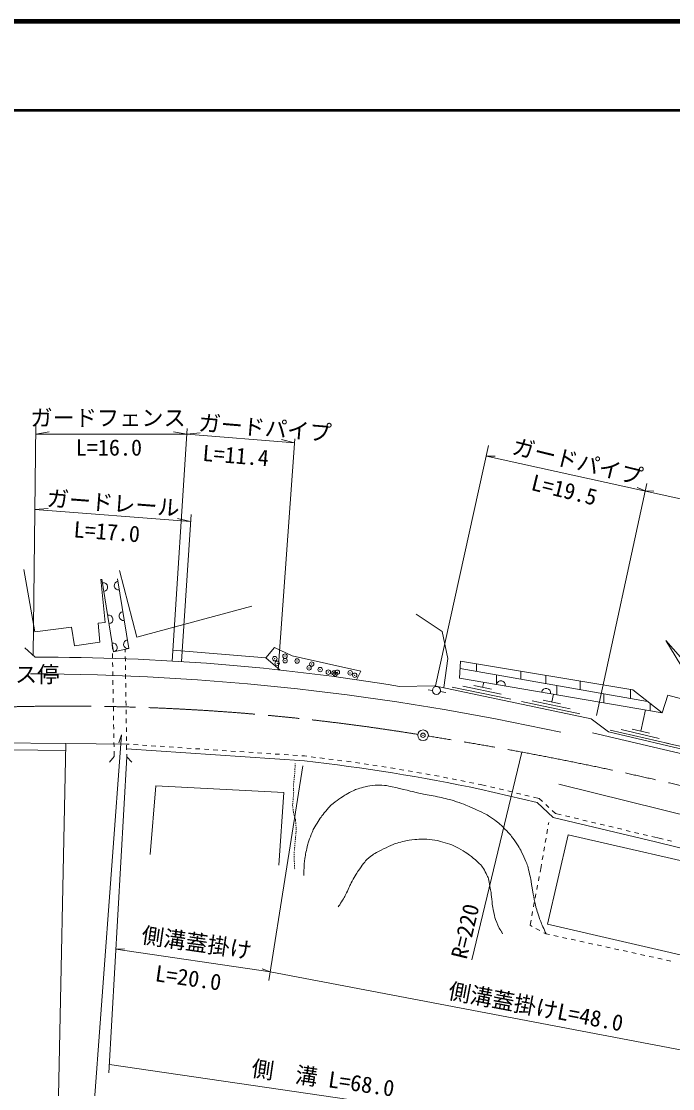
# Model space of a CAD drawing. Units: millimetres, scale not verified. Extents: x 40000 to 680000, y 20000 to 380000.
# Drawn here: x 428150 to 501562, y 259656 to 380000 of the extents above; entities that cross this region are included whole.
import ezdxf
from ezdxf.enums import TextEntityAlignment as Align

# ---------------------------------------------------------------- set-up
doc = ezdxf.new("R2010")
doc.units = ezdxf.units.MM
doc.header["$LTSCALE"] = 1000
doc.header["$PDMODE"] = 32
doc.header["$PDSIZE"] = 500
doc.linetypes.add('CHAIN', pattern=[18.5, 12, -1.5, 3.5, -1.5])
for name, color, linetype, lineweight in [('M-BGD', 7, 'Continuous', 13), ('M-BMK', 2, 'CHAIN', 13), ('M-STR-HTXT', 7, 'Continuous', 13), ('M-TTL', 2, 'Continuous', 140), ('M-TTL-LINE', 7, 'Continuous', 50), ('M-WORK', 1, 'Continuous', 13)]:
    doc.layers.add(name, color=color, linetype=linetype, lineweight=lineweight)
doc.styles.add('ＭＳ ゴシック', font='')
doc.styles.get('ＭＳ ゴシック').set_extended_font_data('MS Gothic')

msp = doc.modelspace()

# ---------------------------------------------------------------- linework, layer by layer
at = {"layer": 'M-BGD'}
msp.add_circle((473427, 299503), 600, dxfattribs=at)
msp.add_point((473427, 299503), dxfattribs=at)
at = {"layer": 'M-BMK'}
for centre, radius, start, end in [((433290, 56139), 246652, 80.7741, 103.6608), ((414546, -79417), 383467, 75.16078, 81.07776)]:
    msp.add_arc(centre, radius, start, end, dxfattribs=at)
at = {"layer": 'M-STR-HTXT'}
for p, q in [((429784, 334519), (429478, 308517)), ((431272, 333715), (429772, 333465)), ((429772, 333465), (446796, 333465)), ((445142, 307876), (446837, 334104)), ((445296, 333715), (446796, 333465)), ((448312, 333591), (446796, 333465)), ((446796, 333465), (458956, 332466)), ((458988, 332909), (457081, 306882)), ((457481, 332838), (458956, 332466)), ((480822, 332163), (474819, 305073)), ((498645, 327886), (492972, 301724)), ((498462, 327045), (497557, 327429)), ((498462, 327045), (499445, 327017)), ((431186, 325075), (429672, 324941)), ((429672, 324941), (447229, 323590)), ((445752, 323954), (447229, 323590)), ((446209, 307811), (447280, 324388)), ((432233, 253593), (433171, 298563)), ((439440, 299535), (439124, 298655)), ((440032, 297062), (438027, 261439)), ((456052, 271863), (459880, 296066)), ((456206, 272836), (455275, 273155)), ((506050, 263325), (456206, 272836)), ((438080, 262383), (503568, 252829))]:
    msp.add_line(p, q, dxfattribs=at)
for points in [[(519510, 322416), (480561, 330982), (481544, 330955)], [(439440, 299535), (435078, 240605), (466328, 240605)], [(456206, 272836), (438811, 275375), (439793, 275418)]]:
    msp.add_lwpolyline(points, dxfattribs=at)
at = {"layer": 'M-TTL'}
msp.add_line((680000, 380000), (40000, 380000), dxfattribs=at)
at = {"layer": 'M-TTL-LINE'}
msp.add_line((40000, 370000), (680000, 370000), dxfattribs=at)
at = {"layer": 'M-WORK'}
for p, q in [((428534, 309370), (429718, 308301)), ((438409, 309203), (438399, 309817)), ((438426, 308204), (438418, 308704)), ((439861, 308875), (439857, 309190)), ((439876, 307875), (439869, 308375)), ((455707, 308241), (445221, 309097)), ((438443, 307204), (438435, 307704)), ((439890, 306875), (439883, 307375)), ((498730, 303324), (477607, 307017)), ((479455, 306694), (479455, 307549)), ((438460, 306204), (438452, 306704)), ((438477, 305204), (438469, 305704)), ((439905, 305876), (439897, 306375)), ((481712, 305242), (481712, 306299)), ((484451, 305821), (484451, 306718)), ((487264, 305329), (487264, 306251)), ((438494, 304204), (438486, 304704)), ((439919, 304876), (439912, 305376)), ((474011, 304623), (474492, 304553)), ((483304, 303567), (476718, 304943)), ((482232, 304128), (477925, 305028)), ((481125, 304697), (479168, 305106)), ((480146, 304901), (480269, 305490)), ((488507, 304073), (488507, 305112)), ((491129, 304653), (491129, 305608)), ((496826, 303657), (496826, 304661)), ((438511, 303204), (438503, 303704)), ((439933, 303876), (439926, 304376)), ((439948, 302876), (439941, 303376)), ((475373, 304426), (475988, 304337)), ((491096, 301924), (484511, 303299)), ((490024, 302485), (485717, 303384)), ((488917, 303053), (486960, 303462)), ((487938, 303258), (488123, 304139)), ((493818, 303160), (493818, 304183)), ((438528, 302204), (438520, 302704)), ((439962, 301876), (439955, 302376)), ((497963, 299970), (498513, 302352)), ((499015, 302265), (499015, 303101)), ((438545, 301205), (438537, 301705)), ((439977, 300876), (439970, 301376)), ((438562, 300205), (438554, 300705)), ((438579, 299205), (438571, 299705)), ((439991, 299876), (439984, 300376)), ((492528, 299760), (513399, 294901)), ((494313, 299871), (513506, 295402)), ((501092, 298570), (494536, 300084)), ((500032, 299154), (495745, 300144)), ((498937, 299745), (496988, 300195)), ((440011, 298509), (433171, 298563)), ((438596, 298205), (438588, 298705)), ((440006, 298876), (439998, 299376)), ((440011, 298509), (440304, 298490)), ((440803, 298456), (441302, 298423)), ((507408, 297100), (500852, 298614)), ((438615, 297091), (438605, 297705)), ((440020, 297876), (440013, 298376)), ((440019, 297965), (460062, 296623)), ((440032, 297062), (440027, 297376)), ((441801, 298389), (442300, 298356)), ((442798, 298323), (443297, 298289)), ((443796, 298256), (444295, 298222)), ((444794, 298189), (445293, 298156)), ((445792, 298122), (446291, 298089)), ((446790, 298055), (447288, 298022)), ((447787, 297989), (448286, 297955)), ((448785, 297922), (449284, 297888)), ((449783, 297855), (450282, 297821)), ((450781, 297788), (451279, 297755)), ((451778, 297721), (452277, 297688)), ((452776, 297654), (453275, 297621)), ((453774, 297588), (454273, 297554)), ((454772, 297521), (455271, 297487)), ((455769, 297454), (456268, 297421)), ((456767, 297387), (457266, 297354)), ((457765, 297320), (458264, 297287)), ((458763, 297254), (459262, 297220)), ((478927, 274185), (484581, 297600)), ((438080, 296472), (438615, 297091)), ((440586, 296460), (440032, 297062)), ((459009, 296032), (459010, 296132)), ((459010, 296232), (459010, 296333)), ((459760, 297187), (460054, 297167)), ((460317, 297134), (460054, 297167)), ((461309, 297009), (460813, 297071)), ((462301, 296883), (461805, 296946)), ((463294, 296758), (462797, 296821)), ((464286, 296633), (463790, 296695)), ((465045, 296537), (464782, 296570)), ((465308, 296497), (465045, 296537)), ((466297, 296349), (465802, 296423)), ((467286, 296200), (466791, 296274)), ((468274, 296051), (467780, 296126)), ((458923, 294860), (458931, 294934)), ((458931, 294934), (458940, 295020)), ((458950, 295120), (458959, 295206)), ((458959, 295206), (458962, 295269)), ((458969, 295369), (458975, 295469)), ((458981, 295569), (458987, 295669)), ((458993, 295768), (458999, 295868)), ((459005, 295968), (459009, 296032)), ((469263, 295903), (468769, 295977)), ((470020, 295789), (469758, 295828)), ((470282, 295743), (470020, 295789)), ((471267, 295571), (470775, 295657)), ((472252, 295400), (471760, 295485)), ((473237, 295228), (472745, 295314)), ((474223, 295056), (473730, 295142)), ((474977, 294924), (474715, 294970)), ((475237, 294872), (474977, 294924)), ((458824, 293890), (458831, 293965)), ((458825, 293840), (458824, 293890)), ((458832, 293640), (458828, 293740)), ((458841, 294064), (458852, 294164)), ((458862, 294263), (458872, 294362)), ((458882, 294462), (458892, 294561)), ((458903, 294661), (458913, 294760)), ((476218, 294677), (475728, 294775)), ((477199, 294482), (476708, 294580)), ((478180, 294287), (477689, 294385)), ((479160, 294092), (478670, 294190)), ((479911, 293943), (479651, 293995)), ((480538, 293795), (479911, 293943)), ((481512, 293566), (481025, 293680)), ((570641, 273654), (488733, 293972)), ((458789, 292383), (458798, 292483)), ((458807, 292583), (458813, 292654)), ((458813, 292654), (458819, 292723)), ((458827, 292823), (458835, 292922)), ((458838, 293440), (458835, 293540)), ((458844, 293240), (458841, 293340)), ((458844, 293022), (458849, 293090)), ((458849, 293090), (458848, 293140)), ((482485, 293336), (481998, 293451)), ((483458, 293106), (482972, 293221)), ((484432, 292877), (483945, 292992)), ((485405, 292647), (484918, 292762)), ((486519, 292384), (485892, 292532)), ((458722, 291614), (458729, 291686)), ((458738, 291471), (458722, 291614)), ((458737, 291786), (458746, 291885)), ((458759, 291272), (458749, 291372)), ((458755, 291985), (458763, 292084)), ((458772, 292184), (458781, 292284)), ((486884, 292045), (486519, 292384)), ((487618, 291365), (487251, 291705)), ((458781, 291073), (458770, 291173)), ((458807, 290831), (458791, 290974)), ((458824, 290771), (458807, 290831)), ((458880, 290579), (458852, 290675)), ((458935, 290387), (458907, 290483)), ((458991, 290195), (458963, 290291)), ((459036, 290038), (459018, 290098)), ((459050, 289940), (459036, 290038)), ((488350, 290686), (487984, 291025)), ((489011, 290528), (488350, 290686)), ((489983, 290295), (489497, 290411)), ((490956, 290062), (490469, 290179)), ((459056, 289873), (459050, 289940)), ((459073, 289673), (459064, 289773)), ((459089, 289474), (459081, 289574)), ((459106, 289275), (459098, 289375)), ((459123, 289076), (459114, 289175)), ((459126, 288784), (459137, 288909)), ((459137, 288909), (459131, 288976)), ((487372, 288403), (487456, 288896)), ((487539, 289389), (487589, 289685)), ((491928, 289830), (491442, 289946)), ((492901, 289597), (492414, 289713)), ((493873, 289364), (493387, 289481)), ((494846, 289131), (494360, 289248)), ((495818, 288899), (495332, 289015)), ((459028, 287674), (459038, 287774)), ((459048, 287873), (459057, 287962)), ((459057, 287962), (459068, 288086)), ((459076, 288186), (459085, 288286)), ((459093, 288385), (459101, 288485)), ((459110, 288585), (459118, 288684)), ((487206, 287417), (487289, 287910)), ((496791, 288666), (496305, 288782)), ((497763, 288433), (497277, 288550)), ((498736, 288201), (498250, 288317)), ((499883, 287926), (499222, 288084)), ((500476, 287792), (499883, 287926)), ((501451, 287571), (500964, 287681)), ((458915, 286426), (458923, 286526)), ((458932, 286626), (458941, 286725)), ((458949, 286825), (458958, 286925)), ((458966, 287024), (458975, 287124)), ((458984, 287224), (458989, 287287)), ((458989, 287287), (458998, 287376)), ((459008, 287475), (459018, 287575)), ((487039, 286431), (487123, 286924)), ((511164, 284668), (499629, 287473)), ((458901, 286263), (458906, 286327)), ((458901, 286206), (458901, 286263)), ((458904, 286006), (458903, 286106)), ((458906, 285807), (458905, 285906)), ((458908, 285607), (458907, 285707)), ((458910, 285450), (458909, 285507)), ((458913, 285392), (458910, 285450)), ((458922, 285192), (458918, 285292)), ((486873, 285445), (486956, 285938)), ((458932, 284992), (458927, 285092)), ((458941, 284792), (458936, 284892)), ((458951, 284593), (458946, 284692)), ((458958, 284435), (458955, 284493)), ((486627, 284068), (486740, 284656)), ((486740, 284656), (486789, 284952)), ((486440, 283086), (486534, 283577)), ((486065, 281122), (486158, 281613)), ((486252, 282104), (486346, 282595)), ((485877, 280139), (485971, 280631)), ((485689, 279157), (485783, 279648)), ((485483, 278078), (485596, 278666)), ((485715, 277954), (485483, 278078)), ((486596, 277481), (486156, 277717)), ((487268, 277120), (487037, 277244)), ((487672, 277032), (487268, 277120)), ((488649, 276818), (488161, 276925)), ((489626, 276605), (489138, 276711)), ((490603, 276391), (490115, 276498)), ((491580, 276178), (491092, 276284)), ((492557, 275964), (492068, 276071)), ((493534, 275751), (493045, 275857)), ((494511, 275537), (494022, 275644)), ((495488, 275324), (494999, 275430)), ((496465, 275110), (495976, 275217)), ((497442, 274897), (496953, 275003)), ((498419, 274683), (497930, 274790)), ((499396, 274470), (498907, 274576)), ((500372, 274256), (499884, 274363)), ((501349, 274043), (500861, 274149))]:
    msp.add_line(p, q, dxfattribs=at)
for points in [[(428432, 318194), (429662, 311182), (433811, 311687), (434131, 309596), (436998, 309984), (436796, 312126), (437589, 312210), (437120, 317107)], [(439229, 318086), (441175, 310574), (454137, 314068)], [(439001, 317140), (440252, 309272), (438542, 308915), (437238, 317118)], [(472647, 313162), (475581, 311209), (476239, 308156), (475761, 304875)], [(465908, 305769), (466416, 306723), (458658, 308477), (456702, 309405), (455707, 308241), (457320, 306856)], [(513682, 295539), (500810, 310200), (505225, 302904), (501023, 304014), (500381, 302031), (477540, 305959), (477659, 307848), (497080, 304618), (500381, 302031)], [(494313, 299871), (492395, 301366), (474728, 305093), (470787, 305015)], [(433171, 298563), (417272, 298742), (407969, 294699), (387998, 291480), (380016, 292699), (358175, 286697)], [(433155, 297779), (417272, 297958), (408144, 293977), (388493, 290809), (380088, 292013), (361355, 287142), (347548, 281658)], [(442677, 286060), (443290, 293809), (457754, 293044), (457187, 284851)], [(499629, 287473), (488106, 290230), (486275, 291929), (479840, 293416)]]:
    msp.add_lwpolyline(points, dxfattribs=at)
msp.add_lwpolyline([(489785, 288294), (508162, 284052), (505833, 273967), (487457, 278210)], close=True, dxfattribs=at)
msp.add_circle((474942, 304556), 450, dxfattribs=at)
for centre, radius, start, end in [((437384, 316202), 500, 279.03065, 99.03065), ((439121, 316389), 500, 99.03065, 279.03065), ((437964, 312555), 500, 279.03065, 99.03065), ((439669, 312942), 500, 99.03065, 279.03065), ((438464, 309409), 500, 279.03065, 99.03065), ((440173, 309766), 500, 99.03065, 279.03065), ((430650, 61651), 246652, 80.63472, 90.21647), ((428044, 22319), 284128, 77.61755, 89.76798), ((482205, 305157), 500, 350.2402, 170.2402), ((487292, 304282), 500, 350.2402, 170.2402), ((435778, 84290), 213717, 78.102, 83.47566)]:
    msp.add_arc(centre, radius, start, end, dxfattribs=at)
for points, knots in [([(460003, 283708), (459998, 283927), (460012, 284585), (460027, 284804), (460040, 285006), (460105, 285611), (460139, 285811), (460188, 286097), (460357, 286954), (460441, 287232), (460541, 287566), (460908, 288549), (461061, 288862), (461208, 289161), (461741, 290007), (461935, 290277), (462132, 290551), (462768, 291344), (463014, 291576), (463281, 291827), (464173, 292474), (464481, 292672), (464738, 292836), (465547, 293267), (465831, 293380), (466094, 293485), (466920, 293693), (467197, 293751), (467402, 293794), (468028, 293880), (468238, 293887), (468452, 293895), (469099, 293866), (469310, 293827), (469905, 293718), (471670, 293290), (472259, 293151), (472472, 293101), (473107, 292926), (473321, 292881), (473640, 292814), (474604, 292659), (474923, 292594), (475249, 292528), (476224, 292317), (476542, 292223), (476924, 292111), (478052, 291715), (478420, 291564), (478844, 291389), (480097, 290818), (480498, 290596), (480808, 290424), (481694, 289829), (481965, 289601), (482259, 289353), (483067, 288525), (483311, 288228), (483546, 287941), (484169, 287017), (484349, 286693), (484544, 286344), (485041, 285251), (485176, 284875), (485286, 284568), (485500, 283610), (485566, 283291), (485617, 283041), (485711, 282282), (485758, 282031), (485837, 281611), (486088, 280353), (486197, 279940), (486274, 279647), (486571, 278787), (486686, 278506), (486800, 278229), (487051, 277659), (487298, 277113)], [0, 0, 0, 0, 1, 1, 1, 2, 2, 2, 3, 3, 3, 4, 4, 4, 5, 5, 5, 6, 6, 6, 7, 7, 7, 8, 8, 8, 9, 9, 9, 10, 10, 10, 11, 11, 11, 12, 12, 12, 13, 13, 13, 14, 14, 14, 15, 15, 15, 16, 16, 16, 17, 17, 17, 18, 18, 18, 19, 19, 19, 20, 20, 20, 21, 21, 21, 22, 22, 22, 23, 23, 23, 24, 24, 24, 25, 25, 25, 26, 26, 26, 26]), ([(463872, 280160), (464034, 280382), (464476, 281081), (464608, 281323), (464738, 281559), (465054, 282305), (465176, 282545), (465323, 282833), (465777, 283692), (465951, 283964), (466132, 284249), (466726, 285072), (466947, 285327), (467081, 285481), (467551, 285875), (467713, 285998), (467826, 286083), (468193, 286300), (468319, 286363), (468696, 286550), (469833, 287099), (470225, 287250), (470496, 287354), (471339, 287577), (471623, 287636), (471840, 287681), (472502, 287754), (472724, 287768), (472952, 287782), (473640, 287790), (473868, 287777), (474097, 287763), (474782, 287684), (475005, 287631), (475376, 287543), (476477, 287226), (476827, 287074), (477187, 286917), (478211, 286326), (478530, 286096), (478863, 285856), (479802, 285051), (480067, 284738), (480253, 284516), (480652, 283735), (480749, 283463), (480854, 283169), (481017, 282246), (481066, 281938), (481125, 281569), (481228, 280452), (481285, 280083), (481321, 279855), (481461, 279175), (481528, 278954), (481598, 278725), (481867, 278058), (481967, 277841), (482009, 277749), (482188, 277502), (482235, 277412), (482270, 277345), (482321, 277243), (482380, 277124)], [0, 0, 0, 0, 1, 1, 1, 2, 2, 2, 3, 3, 3, 4, 4, 4, 5, 5, 5, 6, 6, 6, 7, 7, 7, 8, 8, 8, 9, 9, 9, 10, 10, 10, 11, 11, 11, 12, 12, 12, 13, 13, 13, 14, 14, 14, 15, 15, 15, 16, 16, 16, 17, 17, 17, 18, 18, 18, 19, 19, 19, 20, 20, 20, 21, 21, 21, 21])]:
    msp.add_open_spline(points, degree=3, knots=knots, dxfattribs=at)
for p in [(456717, 308142), (457870, 308426), (457879, 307910), (459232, 307876), (456987, 307620), (460583, 307102), (460884, 307532), (461831, 306904), (462751, 306620), (463380, 306534), (463517, 306405), (463766, 306610), (465211, 306537), (465729, 306272)]:
    msp.add_point(p, dxfattribs=at)

# ---------------------------------------------------------------- texts
at = {"layer": 'M-STR-HTXT', "style": 'ＭＳ ゴシック'}
for s, p in [('ガードフェンス', (437921, 333833)), ('L=16.0', (438015, 330481)), ('隠居所前バス停', (423681, 304906))]:
    msp.add_text(s, height=1833, dxfattribs=at).set_placement(p, align=Align.BOTTOM_CENTER)
for s, rotation, p in [('ガードパイプ', 355.3, (455497, 332710)), ('L=11.4', 355.3, (452202, 329591)), ('ガードパイプ', 346.2, (490498, 328951)), ('L=19.5', 346.2, (489002, 325750)), ('ガードレール', 355.6, (438390, 324226)), ('L=17.0', 355.6, (437680, 320994)), ('側溝蓋掛け', 351.7, (447709, 274664)), ('L=20.0', 351.7, (446763, 270702)), ('側溝蓋掛けL=48.0', 349.2, (485873, 267438)), ('側\u3000溝 L=68.0', 351.7, (461943, 259377))]:
    msp.add_text(s, height=1833, rotation=rotation, dxfattribs=at).set_placement(p, align=Align.BOTTOM_CENTER)
at = {"layer": 'M-WORK', "style": 'ＭＳ ゴシック'}
msp.add_text('R=220', height=1833, rotation=76.498, dxfattribs=at).set_placement((479601, 277064), align=Align.BOTTOM_CENTER)

doc.saveas('drawing.dxf')
